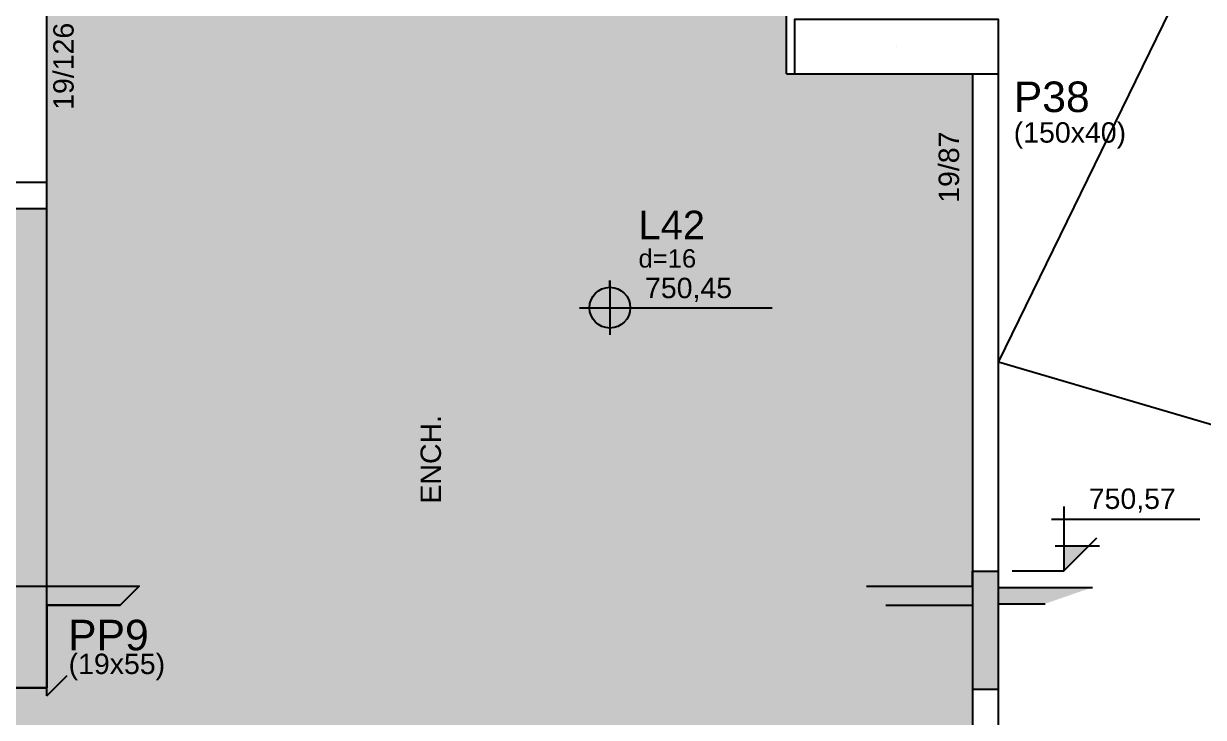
# Model space of a CAD drawing. Header units: millimetres. Extents: x 2609 to 8562, y 1432 to 7136.
# Drawn here: x 6221 to 7089, y 2333 to 2843 of the extents above; entities that cross this region are included whole.
import ezdxf

# ---------------------------------------------------------------- set-up
doc = ezdxf.new("R2010")
doc.units = ezdxf.units.MM
for name, color, linetype in [('1', 4, 'Continuous'), ('10', 13, 'Continuous'), ('11', 22, 'Continuous'), ('12', 3, 'Continuous'), ('13', 76, 'Continuous'), ('131', 59, 'Continuous'), ('18', 9, 'Continuous'), ('20', 4, 'Continuous'), ('241', 12, 'Continuous'), ('242', 3, 'Continuous'), ('26', 1, 'Continuous'), ('27', 10, 'Continuous'), ('3', 2, 'Continuous'), ('30', 15, 'Continuous'), ('6', 6, 'Continuous'), ('9', 3, 'Continuous')]:
    doc.layers.add(name, color=color, linetype=linetype)
doc.styles.get("Standard").update_dxf_attribs({"font": 'arial.ttf'})

msp = doc.modelspace()

# ---------------------------------------------------------------- linework, layer by layer
for p, q in [((6652.21, 2649.18), (6652.21, 2654.18)), ((6652.21, 2654.18), (6652.21, 2614.18)), ((6629.71, 2634.18), (6771.62, 2634.18)), ((6986.3, 2487.69), (6986.3, 2440.55)), ((6977.2, 2478.52), (7086.37, 2478.52)), ((6979.92, 2458.87), (7012.65, 2458.87)), ((6986.3, 2440.55), (7010.52, 2464.77)), ((6948.18, 2440.55), (6986.3, 2440.55))]:
    msp.add_line(p, q)
msp.add_lwpolyline([(7536.96, 2342.24), (7227.36, 2509.16), (7198.86, 2468.01), (7225.47, 2559.18), (7196.97, 2518.03), (6938.18, 2594)])
msp.add_circle((6652.21, 2634.18), 15)
at = {"layer": '1'}
for q in [(6782.18, 2926.31), (6788.18, 2806.31)]:
    msp.add_line((6782.18, 2806.31), q, dxfattribs=at)
for points in [[(6237.68, 2726.31), (6237.68, 2926.31)], [(6919.18, 2806.31), (6919.18, 2201.69)], [(6938.18, 2201.69), (6938.18, 2806.31)], [(6237.68, 2348.31), (6237.68, 2707.31)]]:
    msp.add_lwpolyline(points, dxfattribs=at)
at = {"layer": '131'}
for points in [[(6237.68, 2926.31), (6237.68, 2707.31), (6807.18, 2707.31)], [(6237.68, 2926.31), (6807.18, 2707.31), (6782.18, 2806.31)], [(6237.68, 2926.31), (6782.18, 2806.31), (6782.18, 2926.31)], [(6782.18, 2806.31), (6807.18, 2707.31), (6807.18, 2806.31)], [(6919.18, 1902.91), (6807.18, 2707.31), (6919.18, 2806.31)], [(6919.18, 2806.31), (6807.18, 2707.31), (6807.18, 2806.31)], [(6919.18, 1902.91), (6197.68, 2687.31), (6807.18, 2707.31)], [(6807.18, 2707.31), (6197.68, 2687.31), (6197.68, 2707.31)], [(6919.18, 1902.91), (5793.18, 1900.1), (5793.18, 2687.31)], [(6919.18, 1902.91), (5793.18, 2687.31), (6197.68, 2687.31)]]:
    msp.add_solid(points, dxfattribs=at)
at = {"layer": '18'}
for p, q in [((6144.87, 2429.26), (6237.68, 2429.26)), ((6237.68, 2429.26), (6305.67, 2429.26)), ((6237.68, 2429.26), (6237.68, 2429.26)), ((6237.68, 2354.26), (6237.68, 2415.26)), ((6237.68, 2415.26), (6291.67, 2415.26)), ((6197.68, 2354.26), (6237.68, 2354.26))]:
    msp.add_line(p, q, dxfattribs=at)
for points in [[(6841.12, 2429.26), (6919.02, 2429.26), (6919.02, 2440.26), (6938.02, 2440.26), (6938.02, 2428.26), (7007.32, 2428.26)], [(6855.29, 2415.26), (6919.02, 2415.26), (6919.02, 2353.26), (6938.18, 2353.26), (6938.18, 2416.26), (6972.67, 2416.26)]]:
    msp.add_lwpolyline(points, dxfattribs=at)
at = {"layer": '20'}
for points in [[(7004.63, 2458.87), (6986.3, 2440.55), (6986.3, 2458.87)], [(7004.63, 2458.87), (6986.3, 2458.87), (7004.63, 2458.87)]]:
    msp.add_solid(points, dxfattribs=at)
at = {"layer": '241'}
msp.add_line((6938.18, 2594), (7491.18, 3726.81), dxfattribs=at)
at = {"layer": '242'}
msp.add_line((6863.18, 2826.31), (6863.18, 2826.31), dxfattribs=at)
at = {"layer": '27'}
for points in [[(6652.21, 2634.18), (6649.17, 2648.87), (6647.8, 2648.51)], [(6652.21, 2634.18), (6650.36, 2649.06), (6649.17, 2648.87)], [(6652.21, 2634.18), (6652.21, 2649.18), (6650.36, 2649.06)], [(6652.21, 2634.18), (6638.79, 2640.86), (6638.17, 2639.45)], [(6652.21, 2634.18), (6639.36, 2641.91), (6638.79, 2640.86)], [(6652.21, 2634.18), (6640, 2642.89), (6639.36, 2641.91)], [(6652.21, 2634.18), (6641.19, 2644.35), (6640, 2642.89)], [(6652.21, 2634.18), (6642.01, 2645.18), (6641.19, 2644.35)], [(6652.21, 2634.18), (6642.58, 2645.67), (6642.01, 2645.18)], [(6652.21, 2634.18), (6643.26, 2646.21), (6642.58, 2645.67)], [(6652.21, 2634.18), (6643.85, 2646.63), (6643.26, 2646.21)], [(6652.21, 2634.18), (6644.63, 2647.12), (6643.85, 2646.63)], [(6652.21, 2634.18), (6645.31, 2647.49), (6644.63, 2647.12)], [(6652.21, 2634.18), (6646.21, 2647.92), (6645.31, 2647.49)], [(6652.21, 2634.18), (6646.7, 2648.13), (6646.21, 2647.92)], [(6652.21, 2634.18), (6647.8, 2648.51), (6646.7, 2648.13)], [(6652.21, 2634.18), (6637.24, 2635.11), (6637.21, 2634.18)], [(6652.21, 2634.18), (6637.21, 2634.18), (6652.21, 2634.18)], [(6652.21, 2634.18), (6637.25, 2635.21), (6637.24, 2635.11)], [(6652.21, 2634.18), (6637.38, 2636.41), (6637.25, 2635.21)], [(6652.21, 2634.18), (6637.51, 2637.15), (6637.38, 2636.41)], [(6652.21, 2634.18), (6637.73, 2638.09), (6637.51, 2637.15)], [(6652.21, 2634.18), (6638.17, 2639.45), (6637.73, 2638.09)], [(6652.21, 2634.18), (6667.21, 2634.18), (6667.1, 2632.32)], [(6652.21, 2634.18), (6667.1, 2632.32), (6666.9, 2631.13)], [(6652.21, 2634.18), (6666.9, 2631.13), (6666.55, 2629.76)], [(6652.21, 2634.18), (6666.55, 2629.76), (6666.16, 2628.66)], [(6652.21, 2634.18), (6666.16, 2628.66), (6665.96, 2628.17)], [(6652.21, 2634.18), (6665.96, 2628.17), (6665.53, 2627.27)], [(6652.21, 2634.18), (6665.53, 2627.27), (6665.15, 2626.59)], [(6652.21, 2634.18), (6665.15, 2626.59), (6664.67, 2625.81)], [(6652.21, 2634.18), (6664.67, 2625.81), (6664.25, 2625.22)], [(6652.21, 2634.18), (6664.25, 2625.22), (6663.71, 2624.54)], [(6652.21, 2634.18), (6663.71, 2624.54), (6663.21, 2623.98)], [(6652.21, 2634.18), (6663.21, 2623.98), (6662.39, 2623.16)], [(6652.21, 2634.18), (6662.39, 2623.16), (6660.92, 2621.97)], [(6652.21, 2634.18), (6660.92, 2621.97), (6659.95, 2621.33)], [(6652.21, 2634.18), (6659.95, 2621.33), (6658.9, 2620.75)], [(6652.21, 2634.18), (6658.9, 2620.75), (6657.49, 2620.14)], [(6652.21, 2634.18), (6657.49, 2620.14), (6656.13, 2619.7)], [(6652.21, 2634.18), (6656.13, 2619.7), (6655.19, 2619.48)], [(6652.21, 2634.18), (6655.19, 2619.48), (6654.45, 2619.35)], [(6652.21, 2634.18), (6654.45, 2619.35), (6653.24, 2619.21)], [(6652.21, 2634.18), (6653.24, 2619.21), (6653.15, 2619.21)], [(6652.21, 2634.18), (6653.15, 2619.21), (6652.21, 2619.18)], [(6652.21, 2634.18), (6652.21, 2619.18), (6652.21, 2634.18)]]:
    msp.add_solid(points, dxfattribs=at)
at = {"layer": '3'}
for points in [[(6788.18, 2806.31), (6938.18, 2806.31), (6938.18, 2846.31), (6788.18, 2846.31), (6788.18, 2806.31)], [(6007.68, 2707.31), (6237.68, 2707.31), (6237.68, 2726.31), (6007.68, 2726.31), (6007.68, 2707.31)]]:
    msp.add_lwpolyline(points, dxfattribs=at)
at = {"layer": '30'}
msp.add_lwpolyline([(6158.87, 2415.26), (6144.87, 2429.26), (6237.68, 2429.26), (6237.68, 2429.26), (6305.67, 2429.26), (6291.67, 2415.26), (6237.68, 2415.26), (6237.68, 2354.26), (6197.68, 2354.26), (6197.68, 2415.26), (6158.87, 2415.26), (6158.87, 2415.26)], dxfattribs=at)
for points in [[(6919.02, 2440.55), (6919.02, 2415.26), (6938.18, 2440.55)], [(6919.02, 2415.26), (6938.18, 2416.26), (6938.18, 2440.55)], [(6919.02, 2415.26), (6919.02, 2440.55), (6919.02, 2429.26)], [(6938.18, 2440.55), (6938.18, 2416.26), (6938.18, 2428.26)], [(6841.12, 2429.26), (6855.29, 2415.26), (6919.02, 2429.26)], [(6855.29, 2415.26), (6919.02, 2415.26), (6919.02, 2429.26)], [(6938.18, 2416.26), (6972.67, 2416.26), (6938.18, 2428.26)], [(6938.18, 2428.26), (6972.67, 2416.26), (6972.67, 2416.26)], [(6972.67, 2416.26), (7007.32, 2428.26), (6938.18, 2428.26)], [(6938.18, 2353.26), (6938.18, 2416.26), (6919.02, 2415.26)], [(6919.02, 2353.26), (6938.18, 2353.26), (6919.02, 2415.26)]]:
    msp.add_solid(points, dxfattribs=at)
at = {"layer": '6'}
msp.add_line((6237.68, 2348.31), (6252.68, 2363.31), dxfattribs=at)

# ---------------------------------------------------------------- texts
at = {"layer": '1'}
msp.add_text('750,57', height=15, dxfattribs=at).set_placement((7004.63, 2486.02))
at = {"layer": '10'}
msp.add_text('L42', height=21, dxfattribs=at).set_placement((6673.25, 2684.61))
at = {"layer": '11'}
for s, p in [('19/126', (6257.49, 2779.86)), ('19/87', (6909.18, 2711.42))]:
    msp.add_text(s, height=15, rotation=90, dxfattribs=at).set_placement(p)
at = {"layer": '12'}
for s, p in [('(150x40)', (6949.43, 2755.69)), ('(19x55)', (6253.79, 2364.44))]:
    msp.add_text(s, height=15, dxfattribs=at).set_placement(p)
at = {"layer": '13'}
msp.add_text('d=16', height=13.5, dxfattribs=at).set_placement((6673.25, 2663.72))
at = {"layer": '26'}
msp.add_text('750,45', height=15, dxfattribs=at).set_placement((6678.05, 2641.21))
at = {"layer": '26', "linetype": 'Continuous'}
msp.add_text('ENCH.', height=15, rotation=90, dxfattribs=at).set_placement((6527.84, 2489.98))
at = {"layer": '9'}
for s, p in [('P38', (6949.43, 2778.19)), ('PP9', (6253.37, 2381.91))]:
    msp.add_text(s, height=22.5, dxfattribs=at).set_placement(p)

doc.saveas('drawing.dxf')
